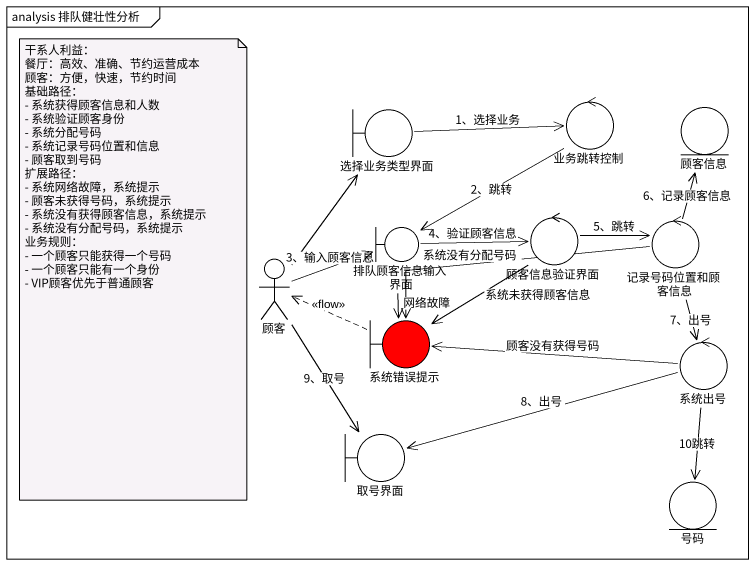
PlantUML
@startuml
mainframe analysis 排队健壮性分析
boundary 选择业务类型界面
control 业务跳转控制
entity 顾客信息
boundary 排队顾客信息输入界面
control 顾客信息验证界面
control 记录号码位置和顾客信息
actor 顾客
boundary 系统错误提示 #FF0000
control 系统出号
boundary 取号界面
entity 号码
选择业务类型界面 -right-> 业务跳转控制 : 1、选择业务
业务跳转控制 --> 排队顾客信息输入界面 : 2、跳转
排队顾客信息输入界面 -right-> 顾客信息验证界面 : 4、验证顾客信息
排队顾客信息输入界面 --> 系统错误提示 : 网络故障
顾客信息验证界面 -right-> 记录号码位置和顾客信息 : 5、跳转
顾客信息验证界面 --> 系统错误提示 : 系统未获得顾客信息
记录号码位置和顾客信息 -up-> 顾客信息 : 6、记录顾客信息
记录号码位置和顾客信息 -left-> 系统错误提示 : 系统没有分配号码
记录号码位置和顾客信息 --> 系统出号 : 7、出号
顾客 -up-> 选择业务类型界面
顾客 -right-> 排队顾客信息输入界面 : 3、输入顾客信息
顾客 --> 取号界面 : 9、取号
系统错误提示 .left.> 顾客 : <<flow>>
系统出号 -left-> 系统错误提示 : 顾客没有获得号码
系统出号 -left-> 取号界面 : 8、出号
系统出号 --> 号码 : 10跳转
note as N1
  干系人利益：
  餐厅：高效、准确、节约运营成本
  顾客：方便，快速，节约时间
  基础路径：
  - 系统获得顾客信息和人数
  - 系统验证顾客身份
  - 系统分配号码
  - 系统记录号码位置和信息
  - 顾客取到号码
  扩展路径：
  - 系统网络故障，系统提示
  - 顾客未获得号码，系统提示
  - 系统没有获得顾客信息，系统提示
  - 系统没有分配号码，系统提示
  业务规则：
  - 一个顾客只能获得一个号码
  - 一个顾客只能有一个身份
  - VIP顾客优先于普通顾客
end note
@enduml
